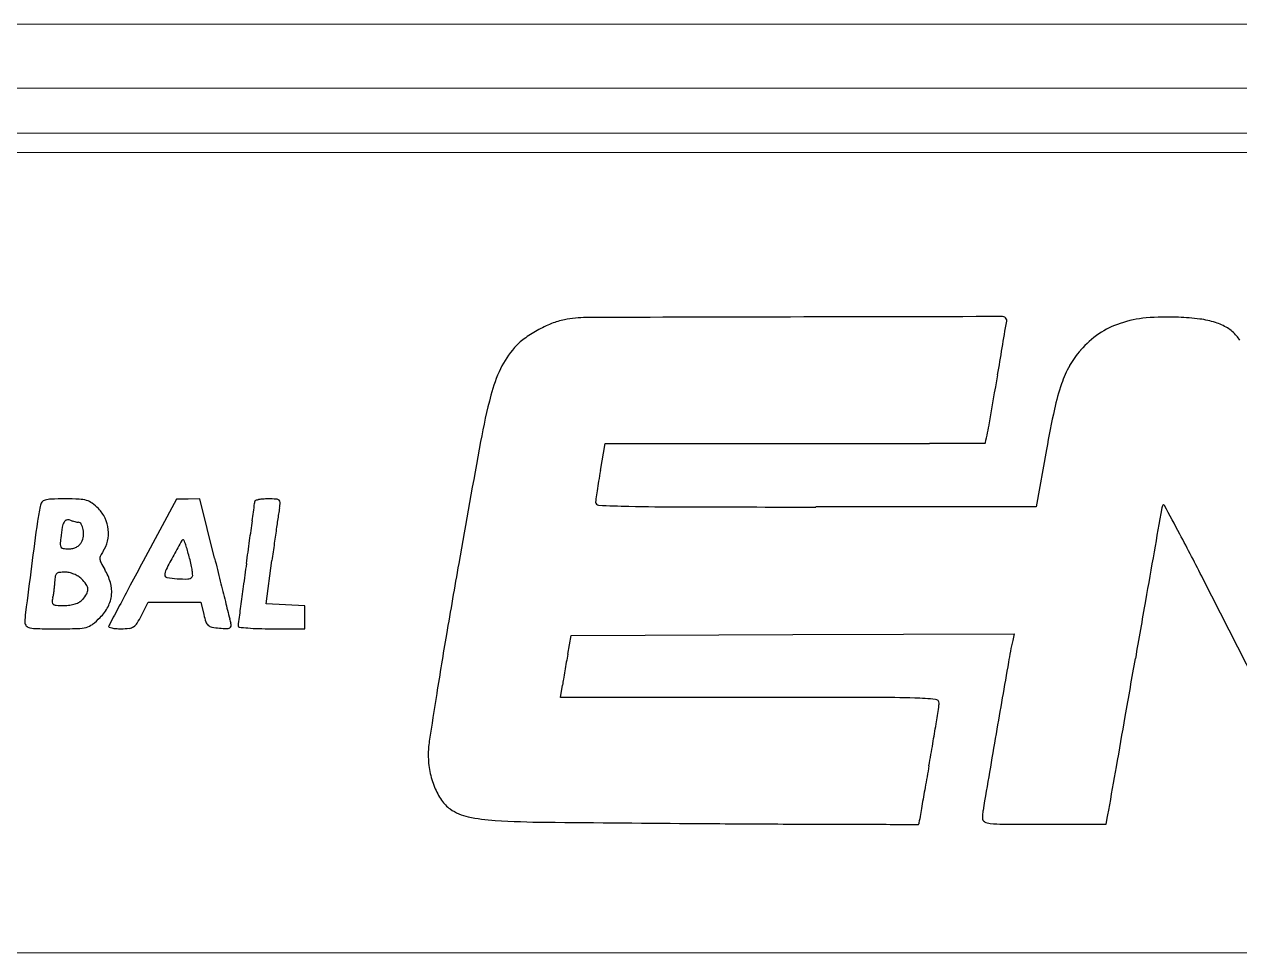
# Model space of a CAD drawing. Header units: millimetres. Extents: x 8533 to 164433, y 5768 to 115327.
# Drawn here: x 72012.81 to 72053.89, y 101117.42 to 101148.82 of the extents above; entities that cross this region are included whole.
import ezdxf

# ---------------------------------------------------------------- set-up
doc = ezdxf.new("R2010")
doc.units = ezdxf.units.MM
doc.header["$LTSCALE"] = 250
doc.layers.add('06_G-ENP_심볼', color=3, linetype='Continuous')

msp = doc.modelspace()

# ---------------------------------------------------------------- linework, layer by layer
at = {"layer": '06_G-ENP_심볼', "color": 7, "linetype": 'Continuous', "lineweight": 20}
for p, q in [((72192.871, 101148.824, -0.362), (71870.179, 101148.824, -0.362)), ((72192.871, 101146.658, -0.362), (71870.179, 101146.658, -0.362)), ((71870.179, 101145.142, -0.362), (72192.871, 101145.142, -0.362)), ((71870.179, 101144.492, -0.362), (72192.871, 101144.492, -0.362)), ((72113.823, 101117.421, -0.362), (71949.228, 101117.421, -0.362))]:
    msp.add_line(p, q, dxfattribs=at)
at = {"layer": '06_G-ENP_심볼'}
for p, q in [((72032.282, 101133.735, -0.362), (72032.444, 101134.643, -0.362)), ((72032.444, 101134.643, -0.362), (72038.867, 101134.643, -0.362)), ((72047.36, 101134.44, -0.362), (72047.012, 101132.497, -0.362)), ((72017.952, 101132.764, -0.362), (72016.825, 101130.661, -0.362)), ((72018.349, 101132.767, -0.362), (72017.952, 101132.764, -0.362)), ((72018.746, 101132.77, -0.362), (72018.349, 101132.767, -0.362)), ((72019.24, 101130.771, -0.362), (72018.746, 101132.77, -0.362)), ((72047.012, 101132.497, -0.362), (72039.566, 101132.497, -0.362)), ((72020.98, 101129.222, -0.362), (72021.178, 101130.686, -0.362)), ((72016.769, 101128.828, -0.362), (72016.999, 101129.279, -0.362)), ((72016.999, 101129.279, -0.362), (72017.886, 101129.279, -0.362)), ((72017.886, 101129.279, -0.362), (72018.774, 101129.279, -0.362)), ((72018.774, 101129.279, -0.362), (72018.873, 101128.856, -0.362)), ((72021.634, 101129.189, -0.362), (72020.98, 101129.222, -0.362)), ((72022.287, 101129.155, -0.362), (72021.634, 101129.189, -0.362)), ((72022.287, 101128.767, -0.362), (72022.287, 101129.155, -0.362)), ((72022.287, 101128.378, -0.362), (72022.287, 101128.767, -0.362)), ((72021.161, 101128.378, -0.362), (72022.287, 101128.378, -0.362)), ((72031.177, 101127.521, -0.362), (72031.292, 101128.155, -0.362)), ((72031.292, 101128.155, -0.362), (72038.781, 101128.18, -0.362)), ((72038.781, 101128.18, -0.362), (72046.27, 101128.205, -0.362)), ((72046.27, 101128.205, -0.362), (72046.22, 101127.985, -0.362)), ((72030.937, 101126.058, -0.362), (72031, 101126.472, -0.362)), ((72037.333, 101126.058, -0.362), (72030.937, 101126.058, -0.362)), ((72049.372, 101121.765, -0.362), (72049.427, 101122.033, -0.362)), ((72047.282, 101121.765, -0.362), (72049.372, 101121.765, -0.362))]:
    msp.add_line(p, q, dxfattribs=at)
for centre, radius, start, end in [((72032.265, 101134.68, -0.362), 4.341, 112.1627, 119.2242), ((72031.532, 101136.48, -0.362), 2.397, 101.1486, 112.1627), ((72031.82, 101135.015, -0.362), 3.89, 90.1812, 101.1487), ((72051.226, 94999.816, -0.362), 6139.12, 90.1168295, 90.18123), ((72097.627, 72239.809, -0.362), 28899.174, 90.1026032, 90.1168125), ((69313.226, 101596.762, -0.362), 2770.898, 350.448347, 350.486392), ((72045.876, 101138.793, -0.362), 0.144, 28.7237, 90.1026), ((72045.894, 101138.803, -0.362), 0.123, 350.4863, 28.7236), ((72050.784, 101135.925, -0.362), 2.935, 108.5318, 124.2399), ((72051.059, 101135.107, -0.362), 3.798, 94.9939, 108.5318), ((72051.464, 101130.47, -0.362), 8.453, 87.5499, 94.9939), ((72051.452, 101130.188, -0.362), 8.734, 82.8319, 87.5499), ((72052.172, 101135.914, -0.362), 2.963, 72.2677, 82.832), ((72052.517, 101136.993, -0.362), 1.831, 58.379, 72.2677), ((72032.223, 101134.754, -0.362), 4.256, 119.2242, 126.3271), ((72050.974, 101135.646, -0.362), 3.273, 124.2399, 138.7165), ((72052.778, 101137.418, -0.362), 1.332, 40.751, 58.3791), ((72053.175, 101137.759, -0.362), 0.809, 27.68, 40.751), ((72031.774, 101135.786, -0.362), 3.185, 138.7165, 154.1979), ((72030.9, 101136.553, -0.362), 2.023, 126.3272, 138.7164), ((72050.839, 101135.765, -0.362), 3.092, 138.7165, 150.6731), ((72033.268, 101135.064, -0.362), 4.845, 154.1978, 165.5046), ((72051.4, 101135.45, -0.362), 3.735, 150.6731, 161.0498), ((71751.844, 101186.417, -0.362), 297.998, 350.13253, 350.44834), ((72054.93, 101134.238, -0.362), 7.468, 161.0497, 167.9032), ((72049.975, 101130.744, -0.362), 22.101, 165.5046, 169.6574), ((72087.595, 101127.237, -0.362), 40.875, 167.9032, 169.8499), ((72032.624, 101137.578, -0.362), 13.002, 347.0651, 350.1325), ((72725.95, 101007.38, -0.362), 709.241, 169.657424, 169.996157), ((72038.868, 102864.485, -0.362), 1729.842, 269.999976, 270.081565), ((72040.086, 102009.271, -0.362), 874.628, 270.081505, 270.21741), ((71924.675, 132437.23, -0.362), 31302.805, 270.2173199, 270.2207576), ((72045.283, 101134.67, -0.362), 0.0129, 270.2209, 347.0653), ((72063.237, 101128.206, -0.362), 31.445, 169.8727, 170.538), ((72053.983, 101129.748, -0.362), 22.063, 170.538, 171.4057), ((72056.658, 101129.344, -0.362), 24.769, 171.4056, 172.0528), ((72019.996, 101131.108, -0.362), 6.802, 168.0529, 172.2825), ((72013.7, 101132.441, -0.362), 0.366, 144.0441, 168.0529), ((72013.567, 101132.537, -0.362), 0.202, 106.6281, 144.0441), ((72013.733, 101131.982, -0.362), 0.782, 91.5895, 106.6281), ((72014.19, 101115.512, -0.362), 17.258, 90, 91.5894), ((72014.19, 101121.823, -0.362), 10.947, 87.525, 90), ((72014.617, 101131.713, -0.362), 1.048, 73.6765, 87.525), ((72014.743, 101132.143, -0.362), 0.599, 53.5222, 73.6765), ((72013.969, 101131.096, -0.362), 1.902, 45, 53.5222), ((71297.876, 101228.847, -0.362), 729.095, 352.369381, 352.415905), ((72020.099, 101132.686, -0.362), 0.499, 352.416, 359.9465), ((72020.633, 101132.685, -0.362), 0.0346, 107.2452, 179.9465), ((72020.908, 101131.796, -0.362), 0.965, 100.6831, 107.2452), ((72020.964, 101131.503, -0.362), 1.264, 94.0688, 100.683), ((72021.046, 101130.351, -0.362), 2.419, 90, 94.0688), ((72021.046, 101127.272, -0.362), 5.498, 87.1005, 90), ((72021.315, 101132.592, -0.362), 0.171, 51.5032, 87.1006), ((72021.362, 101132.651, -0.362), 0.0953, 356.9982, 51.5033), ((72020.055, 101132.72, -0.362), 1.405, 349.3453, 356.9981), ((72032.89, 101132.662, -0.362), 0.77, 172.0528, 180), ((72032.227, 101132.662, -0.362), 0.107, 180, 267.5517), ((72034.346, 101182.233, -0.362), 49.723, 267.5517, 268.7297), ((72035.152, 101218.594, -0.362), 86.094, 268.72973, 269.90199), ((72039.568, 103802.604, -0.362), 2670.108, 269.902087, 269.999948), ((72051.982, 101132.338, -0.362), 0.734, 163.9339, 169.9962), ((72051.314, 101132.53, -0.362), 0.0388, 28.5017, 163.9339), ((71960.317, 101083.12, -0.362), 103.584, 27.89576, 28.50171), ((72014.533, 101131.66, -0.362), 1.104, 24.7034, 45.0001), ((72014.396, 101131.597, -0.362), 1.255, 6.2623, 24.7035), ((72133.637, 101115.562, -0.362), 113.471, 171.53503, 171.76696), ((72026.503, 101131.507, -0.362), 5.156, 169.3453, 171.535), ((82624.489, 99267.399, -0.362), 10736.465, 169.9962143, 170.0042357), ((72368.758, 101083.845, -0.362), 358.753, 172.28251, 172.52774), ((72021.67, 101130.505, -0.362), 7.69, 170.2008, 172.9653), ((72014.67, 101131.714, -0.362), 0.586, 152.0322, 170.2008), ((72014.271, 101131.925, -0.362), 0.135, 104.6953, 152.0322), ((72014.287, 101131.865, -0.362), 0.197, 69.0065, 104.6953), ((72014.804, 101133.212, -0.362), 1.246, 249.0064, 252.653), ((72014.847, 101133.349, -0.362), 1.388, 252.6531, 256.0148), ((72014.807, 101133.189, -0.362), 1.224, 256.0146, 259.4173), ((72014.631, 101132.247, -0.362), 0.265, 259.4173, 270.0001), ((72014.631, 101131.863, -0.362), 0.118, 28.1805, 90.0001), ((72014.205, 101131.635, -0.362), 0.601, 9.5755, 28.1804), ((72013.977, 101131.597, -0.362), 0.833, 353.7474, 9.5755), ((72014.441, 101131.602, -0.362), 1.21, 347.4594, 6.2624), ((71819.843, 101158.918, -0.362), 202.466, 352.178, 352.36937), ((72129.631, 101116.142, -0.362), 109.423, 171.76697, 172.05345), ((72016.654, 101131.124, -0.362), 2.636, 172.9653, 177.6828), ((72014.391, 101131.499, -0.362), 0.401, 314.3967, 331.845), ((72014.268, 101131.565, -0.362), 0.54, 331.845, 353.7473), ((72014.691, 101131.546, -0.362), 0.954, 324.9915, 347.4594), ((72044.927, 101116.1, -0.362), 30.835, 150.3259, 151.3854), ((72018.172, 101131.344, -0.362), 0.0422, 45, 150.3259), ((72018.134, 101131.306, -0.362), 0.096, 18.5889, 45), ((72008.443, 101128.047, -0.362), 10.32, 17.6455, 18.5888), ((71654.183, 101181.675, -0.362), 369.681, 352.05605, 352.17797), ((72166.601, 101110.981, -0.362), 146.751, 172.05347, 172.28334), ((71956.206, 101080.943, -0.362), 108.237, 26.98583, 27.89569), ((72014.167, 101131.224, -0.362), 0.147, 177.6827, 216.3368), ((72014.14, 101131.205, -0.362), 0.114, 216.3367, 262.7432), ((72014.307, 101132.516, -0.362), 1.435, 262.7433, 270), ((72014.307, 101131.752, -0.362), 0.671, 270, 282.1641), ((72014.346, 101131.569, -0.362), 0.485, 282.1641, 297.695), ((72014.374, 101131.516, -0.362), 0.425, 297.695, 314.3967), ((72016.316, 101130.408, -0.362), 1.031, 144.9916, 154.6851), ((72032.936, 101122.642, -0.362), 17.176, 151.3854, 153.2218), ((72011.781, 101129.109, -0.362), 6.818, 15.9469, 17.6455), ((72007.543, 101127.898, -0.362), 11.225, 14.7776, 15.9469), ((73401.453, 100892.968, -0.362), 1371.27, 170.004316, 170.074675), ((72576.855, 101056.552, -0.362), 568.631, 172.52781, 172.68778), ((72015.583, 101130.754, -0.362), 0.22, 154.6851, 185.1816), ((72015.709, 101130.766, -0.362), 0.347, 185.1816, 207.5155), ((72018.777, 101132.364, -0.362), 3.806, 207.5156, 211.3701), ((72573.291, 100832.731, -0.362), 631.202, 151.83553, 151.919182), ((72013.891, 101129.572, -0.362), 4.66, 11.9694, 14.7777), ((72015.738, 101129.964, -0.362), 2.772, 7.8254, 11.9695), ((73896.137, 101594.477, -0.362), 1933.33, 193.877604, 193.90144), ((72345.783, 101085.167, -0.362), 328.62, 172.05608, 172.19336), ((72416.253, 101062.01, -0.362), 394.762, 169.99616, 170.34979), ((72014.956, 101129.977, -0.362), 1.116, 170.9926, 179.7155), ((72014, 101130.129, -0.362), 0.148, 132.3809, 170.9926), ((72014.013, 101130.114, -0.362), 0.168, 96.9833, 132.3809), ((72014.179, 101128.761, -0.362), 1.531, 90, 96.9833), ((72014.179, 101129.629, -0.362), 0.663, 77.2298, 90), ((72014.093, 101129.249, -0.362), 1.053, 68.1986, 77.2299), ((72014.101, 101129.269, -0.362), 1.031, 59.0932, 68.1986), ((72014.335, 101129.66, -0.362), 0.576, 45, 59.0932), ((72013.768, 101129.093, -0.362), 1.377, 34.637, 45), ((72014.031, 101129.47, -0.362), 1.753, 15.8088, 31.37), ((72017.973, 101130.193, -0.362), 0.416, 153.2219, 179.9999), ((72017.642, 101130.193, -0.362), 0.0847, 180.0001, 260.8648), ((72018.231, 101133.858, -0.362), 3.797, 260.8648, 266.1447), ((72018.209, 101133.518, -0.362), 3.457, 266.1447, 272.0354), ((72018.323, 101130.291, -0.362), 0.227, 272.0354, 315), ((72015.511, 101129.933, -0.362), 3.001, 4.7234, 7.8254), ((72018.439, 101130.175, -0.362), 0.0632, 315, 4.7234), ((70766.507, 100475.133, -0.362), 1443.298, 26.848956, 26.985779), ((72010.643, 101130.081, -0.362), 3.2, 350.2416, 352.9695), ((72010.522, 101130.096, -0.362), 3.321, 352.9694, 355.6762), ((72011.894, 101129.992, -0.362), 1.946, 355.6762, 359.7156), ((72014.647, 101129.7, -0.362), 0.309, 3.1999, 34.637), ((72014.672, 101129.702, -0.362), 0.283, 329.9626, 3.1998), ((72014.606, 101129.633, -0.362), 1.155, 354.5363, 15.8088), ((72321.26, 100967.194, -0.362), 345.545, 151.9191, 152.05042), ((73179.2, 101417.033, -0.362), 1194.76, 193.901404, 193.935552), ((72200.13, 101105.137, -0.362), 181.604, 172.19341, 172.40747), ((72014.428, 101129.243, -0.362), 0.681, 164.9978, 177.2179), ((72013.827, 101129.272, -0.362), 0.08, 177.218, 236.1816), ((72012.481, 101129.765, -0.362), 1.334, 344.9979, 350.2416), ((72014.226, 101130.146, -0.362), 0.975, 277.4092, 288.035), ((72014.298, 101129.924, -0.362), 0.742, 288.0349, 300.2877), ((72014.441, 101129.68, -0.362), 0.458, 300.2878, 317.8553), ((72013.963, 101130.112, -0.362), 1.103, 317.8553, 329.9625), ((72014.666, 101129.628, -0.362), 1.095, 332.5947, 354.5364), ((73897.205, 101595.194, -0.362), 1934.539, 193.935544, 193.95342), ((74618.46, 100680.011, -0.362), 2606.769, 170.074657, 170.118202), ((72015.389, 101128.599, -0.362), 2.562, 172.6879, 180), ((72013.893, 101129.37, -0.362), 0.198, 236.1815, 267.1431), ((72014.148, 101134.482, -0.362), 5.316, 267.1432, 270), ((72014.148, 101130.743, -0.362), 1.577, 270, 277.4092), ((72014.333, 101129.8, -0.362), 1.47, 315, 332.5948), ((73134.358, 100535.78, -0.362), 1266.005, 152.050422, 152.08182), ((72013.735, 101130.376, -0.362), 3.406, 327.9322, 332.9711), ((72021.239, 101129.412, -0.362), 2.43, 193.2251, 199.2491), ((72602.082, 101051.558, -0.362), 587.111, 172.40743, 172.465184), ((72013.006, 101128.599, -0.362), 0.178, 180, 222.3677), ((72013.037, 101128.628, -0.362), 0.221, 222.3677, 258.4164), ((72013.276, 101129.791, -0.362), 1.408, 258.4164, 269.0493), ((72013.909, 101159.887, -0.362), 31.509, 270, 271.2847), ((72014.587, 101129.63, -0.362), 1.244, 271.2847, 284.6568), ((72014.757, 101128.981, -0.362), 0.574, 284.6567, 307.8814), ((72013.372, 101130.761, -0.362), 2.829, 307.8814, 315), ((72015.686, 101128.457, -0.362), 0.0265, 157.3221, 247.9242), ((72016.425, 101128.149, -0.362), 0.827, 152.0819, 157.3221), ((72015.887, 101128.952, -0.362), 0.56, 247.9242, 257.9272), ((72015.985, 101129.413, -0.362), 1.031, 257.9272, 265.7491), ((72016.082, 101130.79, -0.362), 2.412, 270, 276.4306), ((72016.313, 101128.739, -0.362), 0.349, 276.4307, 303.2386), ((72016.289, 101128.776, -0.362), 0.393, 303.2386, 327.9322), ((72019.202, 101128.701, -0.362), 0.273, 199.2492, 229.3234), ((72019.203, 101128.702, -0.362), 0.274, 229.3235, 259.3042), ((72019.609, 101130.851, -0.362), 2.461, 259.3043, 265.2756), ((72019.789, 101133.034, -0.362), 4.651, 265.2757, 268.2599), ((72019.655, 101128.626, -0.362), 0.242, 268.2598, 293.9164), ((72035.095, 101132.526, -0.362), 15.812, 193.9534, 194.4993), ((72019.725, 101128.469, -0.362), 0.0702, 293.9164, 353.7566), ((72019.503, 101128.494, -0.362), 0.294, 353.7565, 14.4995), ((72020.589, 101128.472, -0.362), 0.554, 172.4652, 180.0001), ((72020.073, 101128.472, -0.362), 0.0381, 180.0001, 263.6725), ((72021.301, 101139.547, -0.362), 11.181, 263.6725, 265.2014), ((72020.949, 101135.35, -0.362), 6.969, 265.2014, 268.1957), ((72013.909, 101167.934, -0.362), 39.556, 269.0493, 270), ((72016.082, 101130.71, -0.362), 2.332, 265.7492, 270), ((72021.161, 101142.092, -0.362), 13.714, 268.1957, 270), ((72212.93, 101096.582, -0.362), 188.521, 170.3498, 170.96447), ((72061.259, 101124.611, -0.362), 15.413, 167.3562, 170.1532), ((72093.447, 101116.398, -0.362), 63.255, 170.12354, 170.39603), ((72076.227, 101119.396, -0.362), 45.776, 169.7763, 170.1235), ((73027.584, 100956.884, -0.362), 996.185, 170.153132, 170.294308), ((68733.042, 101705.26, -0.362), 3367.282, 350.084184, 350.118103), ((72088.511, 101117.233, -0.362), 58.25, 170.39606, 170.67131), ((72048.209, 101123.854, -0.362), 17.407, 170.6714, 171.3482), ((72266.018, 101088.14, -0.362), 242.276, 170.96446, 171.35086), ((72037.335, 98501.071, -0.362), 2624.987, 89.907912, 90.000044), ((72041.479, 101079.312, -0.362), 46.743, 88.2499, 89.908), ((72042.537, 101113.952, -0.362), 12.086, 84.899, 88.2499), ((72043.601, 101125.862, -0.362), 0.129, 360, 84.8991), ((71926.971, 101143.968, -0.362), 118.164, 350.84111, 351.11797), ((72042.83, 101125.862, -0.362), 0.899, 351.1179, 0), ((71973.048, 101136.539, -0.362), 71.492, 350.3014, 350.84113), ((70196.275, 101449.47, -0.362), 1881.86, 350.031677, 350.08416), ((75146.93, 100594.396, -0.362), 3146.308, 170.294222, 170.342121), ((72029.551, 101124.11, -0.362), 3.089, 171.3509, 180.0863), ((71928.166, 101144.21, -0.362), 117.025, 349.92827, 350.30138), ((72029.386, 101124.11, -0.362), 2.924, 180.0863, 191.0039), ((72029.292, 101124.091, -0.362), 2.828, 191.0038, 202.1992), ((72564.487, 101031.188, -0.362), 529.255, 169.92825, 170.00961), ((66784.591, 102049.091, -0.362), 5345.836, 350.015699, 350.031741), ((72028.88, 101123.923, -0.362), 2.383, 202.1991, 214.3217), ((72317.631, 101074.672, -0.362), 278.599, 170.00959, 170.14114), ((72027.868, 101123.232, -0.362), 1.158, 214.3217, 235.1216), ((72028.169, 101123.664, -0.362), 1.684, 235.1217, 257.7775), ((73888.474, 100801.676, -0.362), 1872.987, 170.141087, 170.158505), ((72046.739, 101121.976, -0.362), 1.547, 170.342, 180.0001), ((72042.133, 101123.53, -0.362), 7.446, 348.406, 350.0157), ((72029.068, 101127.816, -0.362), 5.932, 257.7775, 266.65), ((72030.785, 101157.146, -0.362), 35.313, 266.6499, 269.4241), ((72048.577, 102926.957, -0.362), 1805.213, 269.424027, 269.588351), ((72043.243, 101121.78, -0.362), 0.197, 170.1585, 179.9999), ((72045.333, 101121.976, -0.362), 0.14, 180, 240.5846), ((72045.509, 101122.288, -0.362), 0.499, 240.5846, 264.2406), ((72045.203, 102457.191, -0.362), 1335.434, 269.588304, 269.710688), ((72041.866, 101796.278, -0.362), 674.513, 269.710659, 269.914632), ((72066.091, 118057.913, -0.362), 16936.167, 269.9146467, 269.9219806), ((72043.029, 101121.78, -0.362), 0.0173, 269.922, 359.9999), ((72045.922, 101126.386, -0.362), 4.618, 264.2406, 269.7019), ((72047.282, 101387.748, -0.362), 265.983, 269.70185, 270.00001)]:
    msp.add_arc(centre, radius, start, end, dxfattribs=at)

doc.saveas('drawing.dxf')
